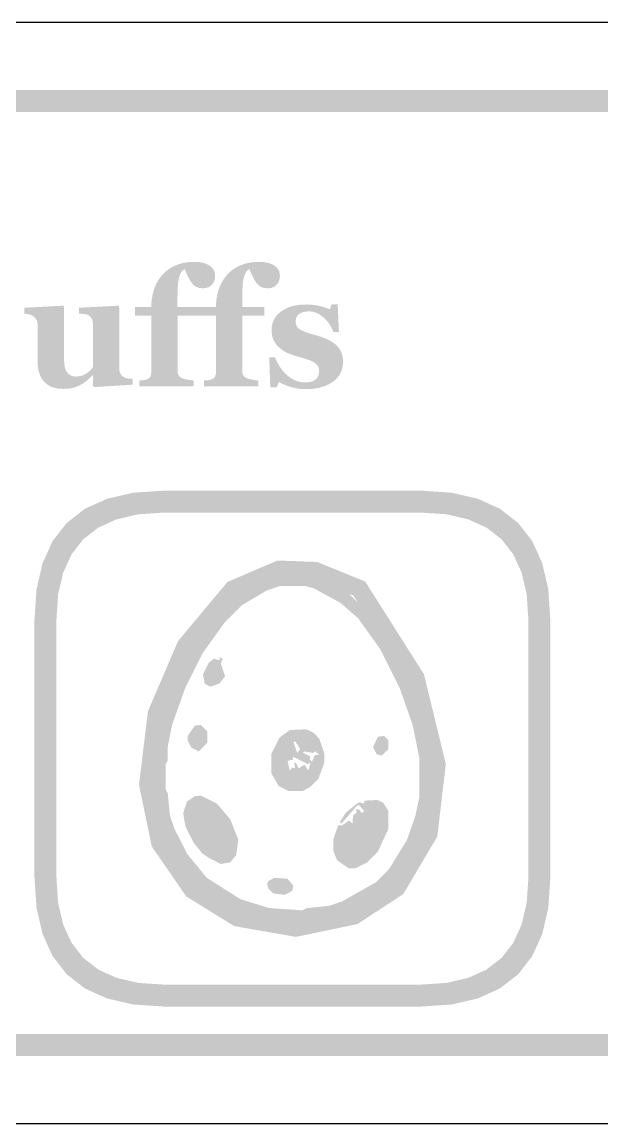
# Model space of a CAD drawing. Header units: millimetres. Extents: x 6 to 297, y 55 to 451.
# Drawn here: x 120.87 to 131.44, y 293.16 to 313.24 of the extents above; entities that cross this region are included whole.
import ezdxf

# ---------------------------------------------------------------- set-up
doc = ezdxf.new("R2010")
doc.units = ezdxf.units.MM
doc.layers.add('CUT', color=1, linetype='Continuous')
doc.layers.add('RASTER', color=7, linetype='Continuous')

msp = doc.modelspace()

# ---------------------------------------------------------------- hatches: boundary and pattern name
at = {"layer": 'RASTER'}
h = msp.add_hatch(color=7, dxfattribs=at)
h.paths.add_polyline_path([(74.2, 309.8), (74.234, 310.316), (74.338, 310.763), (74.509, 311.141), (74.75, 311.45), (75.059, 311.691), (75.438, 311.863), (75.884, 311.966), (76.4, 312), (133.6, 312), (134.116, 311.966), (134.563, 311.863), (134.941, 311.691), (135.25, 311.45), (135.491, 311.141), (135.663, 310.763), (135.766, 310.316), (135.8, 309.8), (135.8, 296.6), (135.766, 296.084), (135.663, 295.638), (135.491, 295.259), (135.25, 294.95), (134.941, 294.709), (134.563, 294.537), (134.116, 294.434), (133.6, 294.4), (76.4, 294.4), (75.884, 294.434), (75.438, 294.537), (75.059, 294.709), (74.75, 294.95), (74.509, 295.259), (74.338, 295.638), (74.234, 296.084), (74.2, 296.6)])
h.paths.add_polyline_path([(74.6, 309.8), (74.6, 296.6), (74.628, 296.178), (74.712, 295.813), (74.853, 295.503), (75.05, 295.25), (75.303, 295.053), (75.613, 294.912), (75.978, 294.828), (76.4, 294.8), (133.6, 294.8), (134.022, 294.828), (134.388, 294.912), (134.697, 295.053), (134.95, 295.25), (135.147, 295.503), (135.288, 295.813), (135.372, 296.178), (135.4, 296.6), (135.4, 309.8), (135.372, 310.222), (135.288, 310.588), (135.147, 310.897), (134.95, 311.15), (134.697, 311.347), (134.388, 311.488), (134.022, 311.572), (133.6, 311.6), (76.4, 311.6), (75.978, 311.572), (75.613, 311.488), (75.303, 311.347), (75.05, 311.15), (74.853, 310.897), (74.712, 310.588), (74.628, 310.222), (74.6, 309.8)], flags=0)
for points in [[(124.392, 308.62), (124.392, 308.611), (124.392, 308.601), (124.391, 308.592), (124.389, 308.582), (124.388, 308.571), (124.386, 308.561), (124.383, 308.55), (124.381, 308.539), (124.377, 308.529), (124.374, 308.518), (124.37, 308.508), (124.365, 308.499), (124.36, 308.49), (124.355, 308.481), (124.349, 308.473), (124.343, 308.465), (124.335, 308.456), (124.327, 308.448), (124.318, 308.44), (124.31, 308.433), (124.301, 308.426), (124.292, 308.42), (124.283, 308.414), (124.274, 308.409), (124.264, 308.405), (124.252, 308.401), (124.24, 308.397), (124.226, 308.395), (124.211, 308.393), (124.195, 308.391), (124.178, 308.39), (124.159, 308.39), (124.131, 308.391), (124.105, 308.395), (124.08, 308.401), (124.056, 308.41), (124.034, 308.422), (124.014, 308.435), (123.995, 308.452), (123.978, 308.471), (123.961, 308.492), (123.944, 308.518), (123.927, 308.546), (123.91, 308.578), (123.892, 308.613), (123.874, 308.652), (123.856, 308.693), (123.837, 308.739), (123.823, 308.731), (123.809, 308.721), (123.796, 308.709), (123.784, 308.694), (123.772, 308.677), (123.762, 308.657), (123.751, 308.635), (123.742, 308.61), (123.733, 308.58), (123.726, 308.543), (123.72, 308.498), (123.714, 308.446), (123.71, 308.386), (123.708, 308.319), (123.706, 308.245), (123.705, 308.163), (123.705, 308.047), (124.11, 308.047), (124.11, 307.889), (123.708, 307.889), (123.708, 306.88), (123.709, 306.866), (123.71, 306.853), (123.712, 306.841), (123.715, 306.829), (123.719, 306.818), (123.723, 306.809), (123.728, 306.799), (123.735, 306.791), (123.741, 306.784), (123.749, 306.776), (123.757, 306.77), (123.765, 306.764), (123.774, 306.758), (123.783, 306.753), (123.793, 306.749), (123.803, 306.745), (123.813, 306.742), (123.822, 306.739), (123.833, 306.736), (123.844, 306.733), (123.856, 306.731), (123.869, 306.728), (123.882, 306.725), (123.896, 306.722), (123.91, 306.72), (123.924, 306.717), (123.937, 306.715), (123.95, 306.713), (123.963, 306.711), (123.975, 306.71), (123.987, 306.708), (123.998, 306.707), (123.998, 306.6), (123.01, 306.6), (123.01, 306.707), (123.019, 306.708), (123.028, 306.708), (123.038, 306.709), (123.047, 306.71), (123.056, 306.711), (123.065, 306.712), (123.074, 306.713), (123.083, 306.714), (123.092, 306.715), (123.101, 306.717), (123.109, 306.718), (123.117, 306.72), (123.125, 306.722), (123.133, 306.724), (123.14, 306.726), (123.147, 306.729), (123.158, 306.734), (123.169, 306.739), (123.178, 306.744), (123.187, 306.75), (123.194, 306.757), (123.201, 306.764), (123.206, 306.771), (123.211, 306.779), (123.215, 306.788), (123.218, 306.797), (123.221, 306.807), (123.224, 306.818), (123.225, 306.829), (123.227, 306.841), (123.228, 306.853), (123.228, 306.867), (123.228, 307.889), (122.93, 307.889), (122.93, 308.047), (123.228, 308.047), (123.228, 308.086), (123.231, 308.125), (123.234, 308.163), (123.239, 308.202), (123.246, 308.239), (123.253, 308.277), (123.263, 308.314), (123.273, 308.351), (123.285, 308.388), (123.299, 308.423), (123.314, 308.457), (123.331, 308.491), (123.349, 308.523), (123.369, 308.554), (123.391, 308.585), (123.414, 308.614), (123.438, 308.642), (123.464, 308.669), (123.491, 308.694), (123.521, 308.717), (123.552, 308.74), (123.585, 308.761), (123.62, 308.78), (123.657, 308.799), (123.696, 308.815), (123.736, 308.829), (123.778, 308.842), (123.821, 308.851), (123.866, 308.859), (123.913, 308.865), (123.961, 308.868), (124.011, 308.869), (124.056, 308.868), (124.097, 308.865), (124.136, 308.859), (124.173, 308.852), (124.206, 308.842), (124.238, 308.83), (124.267, 308.816), (124.293, 308.8), (124.316, 308.782), (124.336, 308.763), (124.353, 308.743), (124.367, 308.721), (124.378, 308.698), (124.386, 308.673), (124.391, 308.647), (124.392, 308.62)], [(125.572, 308.62), (125.571, 308.611), (125.571, 308.601), (125.57, 308.592), (125.569, 308.582), (125.567, 308.571), (125.565, 308.561), (125.563, 308.55), (125.56, 308.539), (125.557, 308.529), (125.553, 308.518), (125.549, 308.508), (125.544, 308.499), (125.539, 308.49), (125.534, 308.481), (125.528, 308.473), (125.522, 308.465), (125.514, 308.456), (125.506, 308.448), (125.498, 308.44), (125.489, 308.433), (125.48, 308.426), (125.471, 308.42), (125.462, 308.414), (125.453, 308.409), (125.443, 308.405), (125.431, 308.401), (125.419, 308.397), (125.405, 308.395), (125.39, 308.393), (125.374, 308.391), (125.357, 308.39), (125.339, 308.39), (125.31, 308.391), (125.284, 308.395), (125.259, 308.401), (125.235, 308.41), (125.213, 308.422), (125.193, 308.435), (125.174, 308.452), (125.157, 308.471), (125.14, 308.492), (125.123, 308.518), (125.106, 308.546), (125.089, 308.578), (125.071, 308.613), (125.053, 308.652), (125.035, 308.693), (125.016, 308.739), (125.002, 308.731), (124.988, 308.721), (124.976, 308.709), (124.963, 308.694), (124.952, 308.677), (124.941, 308.657), (124.931, 308.635), (124.921, 308.61), (124.913, 308.58), (124.905, 308.543), (124.899, 308.498), (124.894, 308.446), (124.89, 308.386), (124.887, 308.319), (124.885, 308.245), (124.885, 308.163), (124.885, 308.047), (125.289, 308.047), (125.289, 307.889), (124.887, 307.889), (124.887, 306.88), (124.888, 306.866), (124.889, 306.853), (124.891, 306.841), (124.894, 306.829), (124.898, 306.818), (124.902, 306.809), (124.908, 306.799), (124.914, 306.791), (124.921, 306.784), (124.928, 306.776), (124.936, 306.77), (124.944, 306.764), (124.953, 306.758), (124.962, 306.753), (124.972, 306.749), (124.983, 306.745), (124.992, 306.742), (125.002, 306.739), (125.012, 306.736), (125.023, 306.733), (125.035, 306.731), (125.048, 306.728), (125.061, 306.725), (125.075, 306.722), (125.089, 306.72), (125.103, 306.717), (125.116, 306.715), (125.129, 306.713), (125.142, 306.711), (125.154, 306.71), (125.166, 306.708), (125.177, 306.707), (125.177, 306.6), (124.189, 306.6), (124.189, 306.707), (124.198, 306.708), (124.208, 306.708), (124.217, 306.709), (124.226, 306.71), (124.235, 306.711), (124.245, 306.712), (124.254, 306.713), (124.263, 306.714), (124.272, 306.715), (124.28, 306.717), (124.288, 306.718), (124.297, 306.72), (124.304, 306.722), (124.312, 306.724), (124.319, 306.726), (124.326, 306.729), (124.338, 306.734), (124.348, 306.739), (124.357, 306.744), (124.366, 306.75), (124.373, 306.757), (124.38, 306.764), (124.385, 306.771), (124.39, 306.779), (124.394, 306.788), (124.398, 306.797), (124.4, 306.807), (124.403, 306.818), (124.405, 306.829), (124.406, 306.841), (124.407, 306.853), (124.407, 306.867), (124.407, 307.889), (124.11, 307.889), (124.11, 308.047), (124.407, 308.047), (124.408, 308.086), (124.41, 308.125), (124.413, 308.163), (124.418, 308.202), (124.425, 308.239), (124.433, 308.277), (124.442, 308.314), (124.452, 308.351), (124.465, 308.388), (124.478, 308.423), (124.493, 308.457), (124.51, 308.491), (124.529, 308.523), (124.549, 308.554), (124.57, 308.585), (124.593, 308.614), (124.617, 308.642), (124.643, 308.669), (124.67, 308.694), (124.7, 308.717), (124.731, 308.74), (124.764, 308.761), (124.799, 308.78), (124.836, 308.799), (124.875, 308.815), (124.915, 308.829), (124.957, 308.842), (125, 308.851), (125.045, 308.859), (125.092, 308.865), (125.141, 308.868), (125.191, 308.869), (125.235, 308.868), (125.276, 308.865), (125.315, 308.859), (125.352, 308.852), (125.386, 308.842), (125.417, 308.83), (125.446, 308.816), (125.472, 308.8), (125.495, 308.782), (125.516, 308.763), (125.533, 308.743), (125.547, 308.721), (125.558, 308.698), (125.565, 308.673), (125.57, 308.647), (125.572, 308.62)], [(122.888, 306.631), (122.189, 306.588), (122.167, 306.609), (122.167, 306.801), (122.158, 306.801), (122.146, 306.789), (122.134, 306.778), (122.121, 306.767), (122.109, 306.756), (122.097, 306.745), (122.085, 306.734), (122.073, 306.723), (122.061, 306.712), (122.049, 306.701), (122.036, 306.691), (122.023, 306.681), (122.009, 306.671), (121.994, 306.661), (121.979, 306.652), (121.964, 306.643), (121.948, 306.634), (121.929, 306.624), (121.911, 306.615), (121.893, 306.607), (121.875, 306.599), (121.857, 306.592), (121.84, 306.586), (121.823, 306.58), (121.806, 306.575), (121.789, 306.571), (121.769, 306.567), (121.748, 306.563), (121.724, 306.561), (121.699, 306.559), (121.672, 306.557), (121.643, 306.556), (121.612, 306.556), (121.558, 306.558), (121.508, 306.564), (121.461, 306.575), (121.417, 306.589), (121.376, 306.608), (121.338, 306.631), (121.304, 306.658), (121.273, 306.689), (121.245, 306.724), (121.221, 306.763), (121.201, 306.805), (121.185, 306.85), (121.172, 306.899), (121.162, 306.951), (121.157, 307.007), (121.155, 307.066), (121.155, 307.725), (121.155, 307.739), (121.154, 307.752), (121.152, 307.765), (121.15, 307.777), (121.146, 307.788), (121.143, 307.799), (121.138, 307.809), (121.133, 307.818), (121.127, 307.827), (121.121, 307.835), (121.115, 307.844), (121.107, 307.852), (121.1, 307.86), (121.092, 307.867), (121.083, 307.875), (121.074, 307.882), (121.067, 307.887), (121.059, 307.892), (121.05, 307.896), (121.041, 307.901), (121.031, 307.904), (121.021, 307.908), (121.01, 307.911), (120.998, 307.913), (120.987, 307.916), (120.975, 307.918), (120.964, 307.919), (120.954, 307.921), (120.943, 307.923), (120.933, 307.924), (120.923, 307.925), (120.913, 307.926), (120.913, 308.033), (121.624, 308.071), (121.64, 308.049), (121.64, 307.075), (121.641, 307.038), (121.644, 307.004), (121.648, 306.973), (121.654, 306.944), (121.662, 306.917), (121.672, 306.893), (121.684, 306.871), (121.698, 306.852), (121.713, 306.835), (121.729, 306.821), (121.747, 306.808), (121.766, 306.798), (121.787, 306.79), (121.809, 306.785), (121.832, 306.781), (121.857, 306.78), (121.882, 306.781), (121.907, 306.784), (121.932, 306.788), (121.955, 306.794), (121.978, 306.801), (122.001, 306.811), (122.022, 306.822), (122.043, 306.834), (122.063, 306.848), (122.082, 306.862), (122.099, 306.876), (122.115, 306.89), (122.129, 306.905), (122.142, 306.92), (122.154, 306.935), (122.164, 306.95), (122.164, 307.74), (122.164, 307.752), (122.163, 307.764), (122.162, 307.776), (122.16, 307.787), (122.157, 307.798), (122.154, 307.809), (122.15, 307.819), (122.145, 307.829), (122.14, 307.839), (122.135, 307.848), (122.129, 307.857), (122.122, 307.865), (122.115, 307.873), (122.107, 307.88), (122.098, 307.887), (122.09, 307.893), (122.083, 307.898), (122.075, 307.902), (122.067, 307.905), (122.058, 307.908), (122.048, 307.911), (122.037, 307.913), (122.026, 307.915), (122.014, 307.917), (122.002, 307.918), (121.989, 307.92), (121.977, 307.921), (121.965, 307.922), (121.952, 307.923), (121.939, 307.924), (121.927, 307.925), (121.914, 307.926), (121.914, 308.033), (122.624, 308.071), (122.646, 308.049), (122.646, 306.918), (122.647, 306.905), (122.648, 306.893), (122.649, 306.882), (122.651, 306.87), (122.654, 306.86), (122.658, 306.85), (122.662, 306.84), (122.667, 306.831), (122.672, 306.822), (122.678, 306.813), (122.685, 306.805), (122.692, 306.798), (122.7, 306.79), (122.708, 306.783), (122.717, 306.776), (122.727, 306.77), (122.734, 306.766), (122.742, 306.762), (122.75, 306.758), (122.759, 306.755), (122.768, 306.752), (122.778, 306.75), (122.788, 306.748), (122.799, 306.746), (122.81, 306.744), (122.822, 306.743), (122.833, 306.742), (122.844, 306.74), (122.855, 306.74), (122.866, 306.739), (122.877, 306.738), (122.888, 306.738)], [(126.043, 306.55), (126.008, 306.551), (125.973, 306.553), (125.938, 306.556), (125.903, 306.561), (125.868, 306.567), (125.834, 306.574), (125.8, 306.582), (125.766, 306.592), (125.733, 306.602), (125.702, 306.613), (125.673, 306.624), (125.645, 306.635), (125.62, 306.646), (125.597, 306.657), (125.575, 306.669), (125.555, 306.681), (125.511, 306.581), (125.397, 306.581), (125.378, 307.127), (125.485, 307.127), (125.491, 307.111), (125.498, 307.093), (125.506, 307.076), (125.514, 307.057), (125.524, 307.038), (125.535, 307.019), (125.546, 306.999), (125.558, 306.979), (125.571, 306.958), (125.585, 306.938), (125.599, 306.919), (125.613, 306.9), (125.628, 306.882), (125.643, 306.864), (125.659, 306.847), (125.676, 306.83), (125.693, 306.814), (125.711, 306.798), (125.73, 306.783), (125.749, 306.769), (125.769, 306.756), (125.79, 306.743), (125.811, 306.73), (125.833, 306.719), (125.855, 306.708), (125.878, 306.699), (125.901, 306.691), (125.925, 306.685), (125.949, 306.68), (125.973, 306.676), (125.998, 306.674), (126.023, 306.673), (126.055, 306.674), (126.085, 306.676), (126.113, 306.681), (126.139, 306.686), (126.163, 306.694), (126.184, 306.702), (126.204, 306.713), (126.221, 306.725), (126.236, 306.739), (126.25, 306.755), (126.261, 306.772), (126.27, 306.791), (126.277, 306.812), (126.282, 306.835), (126.285, 306.859), (126.286, 306.886), (126.286, 306.9), (126.285, 306.914), (126.282, 306.927), (126.279, 306.939), (126.275, 306.951), (126.27, 306.962), (126.264, 306.972), (126.257, 306.982), (126.249, 306.992), (126.241, 307.001), (126.232, 307.009), (126.222, 307.018), (126.212, 307.026), (126.201, 307.034), (126.189, 307.041), (126.177, 307.048), (126.162, 307.055), (126.147, 307.062), (126.132, 307.069), (126.117, 307.075), (126.101, 307.081), (126.085, 307.087), (126.068, 307.093), (126.051, 307.098), (126.034, 307.103), (126.015, 307.109), (125.996, 307.115), (125.975, 307.121), (125.954, 307.127), (125.931, 307.134), (125.908, 307.141), (125.884, 307.148), (125.859, 307.155), (125.836, 307.163), (125.813, 307.17), (125.791, 307.177), (125.77, 307.185), (125.75, 307.192), (125.731, 307.2), (125.713, 307.207), (125.695, 307.215), (125.677, 307.224), (125.659, 307.235), (125.641, 307.246), (125.622, 307.258), (125.603, 307.272), (125.585, 307.286), (125.566, 307.302), (125.55, 307.316), (125.534, 307.332), (125.52, 307.348), (125.506, 307.365), (125.494, 307.382), (125.482, 307.401), (125.471, 307.42), (125.46, 307.439), (125.451, 307.46), (125.443, 307.482), (125.436, 307.504), (125.431, 307.528), (125.426, 307.552), (125.423, 307.578), (125.421, 307.604), (125.421, 307.631), (125.423, 307.682), (125.432, 307.73), (125.445, 307.775), (125.464, 307.818), (125.488, 307.859), (125.518, 307.897), (125.554, 307.932), (125.594, 307.965), (125.639, 307.995), (125.688, 308.021), (125.74, 308.043), (125.795, 308.061), (125.853, 308.075), (125.915, 308.085), (125.98, 308.091), (126.049, 308.093), (126.082, 308.092), (126.114, 308.091), (126.146, 308.089), (126.177, 308.086), (126.207, 308.082), (126.237, 308.077), (126.266, 308.072), (126.294, 308.066), (126.322, 308.059), (126.348, 308.052), (126.373, 308.045), (126.398, 308.037), (126.42, 308.03), (126.442, 308.022), (126.463, 308.014), (126.483, 308.006), (126.513, 308.093), (126.625, 308.093), (126.648, 307.593), (126.544, 307.593), (126.53, 307.631), (126.514, 307.667), (126.495, 307.702), (126.475, 307.735), (126.451, 307.767), (126.426, 307.798), (126.398, 307.828), (126.368, 307.856), (126.337, 307.882), (126.305, 307.904), (126.272, 307.923), (126.239, 307.939), (126.205, 307.951), (126.171, 307.96), (126.136, 307.965), (126.1, 307.967), (126.073, 307.966), (126.047, 307.964), (126.023, 307.96), (126, 307.955), (125.978, 307.948), (125.958, 307.94), (125.94, 307.931), (125.923, 307.92), (125.908, 307.908), (125.895, 307.894), (125.884, 307.88), (125.875, 307.864), (125.868, 307.847), (125.863, 307.829), (125.86, 307.81), (125.859, 307.789), (125.86, 307.763), (125.865, 307.738), (125.872, 307.715), (125.882, 307.694), (125.896, 307.674), (125.912, 307.657), (125.931, 307.642), (125.953, 307.628), (125.978, 307.616), (126.005, 307.604), (126.035, 307.592), (126.066, 307.58), (126.101, 307.568), (126.137, 307.557), (126.176, 307.546), (126.218, 307.535), (126.281, 307.517), (126.34, 307.498), (126.394, 307.477), (126.445, 307.455), (126.49, 307.431), (126.532, 307.406), (126.569, 307.379), (126.601, 307.351), (126.63, 307.321), (126.655, 307.289), (126.675, 307.254), (126.693, 307.218), (126.706, 307.18), (126.715, 307.14), (126.721, 307.098), (126.723, 307.054), (126.72, 306.996), (126.711, 306.941), (126.696, 306.889), (126.676, 306.841), (126.649, 306.796), (126.617, 306.755), (126.579, 306.717), (126.535, 306.682), (126.486, 306.651), (126.433, 306.624), (126.377, 306.602), (126.318, 306.583), (126.254, 306.569), (126.188, 306.558), (126.117, 306.552), (126.043, 306.55)]]:
    msp.add_hatch(color=7, dxfattribs=at).paths.add_polyline_path(points)
h = msp.add_hatch(color=7, dxfattribs=at)
h.paths.add_polyline_path([(121.1, 302.35), (121.137, 302.901), (121.247, 303.378), (121.43, 303.782), (121.688, 304.112), (122.018, 304.37), (122.422, 304.553), (122.899, 304.663), (123.45, 304.7), (128.15, 304.7), (128.701, 304.663), (129.178, 304.553), (129.582, 304.37), (129.913, 304.113), (130.17, 303.782), (130.353, 303.378), (130.463, 302.901), (130.5, 302.35), (130.5, 297.65), (130.463, 297.099), (130.353, 296.622), (130.17, 296.218), (129.913, 295.887), (129.582, 295.63), (129.178, 295.447), (128.701, 295.337), (128.15, 295.3), (123.45, 295.3), (122.899, 295.337), (122.422, 295.447), (122.018, 295.63), (121.687, 295.888), (121.43, 296.218), (121.247, 296.622), (121.137, 297.099), (121.1, 297.65)])
h.paths.add_polyline_path([(121.5, 302.35), (121.5, 297.65), (121.53, 297.193), (121.622, 296.797), (121.774, 296.462), (121.988, 296.188), (122.262, 295.974), (122.597, 295.822), (122.993, 295.73), (123.45, 295.7), (128.15, 295.7), (128.607, 295.73), (129.003, 295.822), (129.338, 295.974), (129.612, 296.188), (129.826, 296.462), (129.978, 296.797), (130.07, 297.193), (130.1, 297.65), (130.1, 302.35), (130.07, 302.807), (129.978, 303.203), (129.826, 303.538), (129.613, 303.813), (129.338, 304.026), (129.003, 304.178), (128.607, 304.27), (128.15, 304.3), (123.45, 304.3), (122.993, 304.27), (122.597, 304.178), (122.262, 304.026), (121.988, 303.813), (121.774, 303.538), (121.622, 303.203), (121.53, 302.807), (121.5, 302.35)], flags=0)
h = msp.add_hatch(color=7, dxfattribs=at)
h.paths.add_polyline_path([(125.529, 303.428), (126.252, 303.401), (127.126, 303.045), (128.197, 301.355), (128.596, 299.718), (128.44, 298.397), (127.821, 297.351), (126.988, 296.803), (125.863, 296.569), (124.741, 296.765), (123.866, 297.305), (123.237, 298.216), (123.004, 299.339), (123.167, 300.679), (123.716, 301.96), (124.616, 303.037)])
h.paths.add_polyline_path([(125.589, 303.105), (124.812, 302.773), (123.992, 301.791), (123.479, 300.595), (123.328, 299.353), (123.537, 298.344), (124.091, 297.542), (124.857, 297.069), (125.858, 296.895), (126.864, 297.104), (127.583, 297.577), (128.13, 298.501), (128.272, 299.698), (127.899, 301.229), (126.911, 302.788), (126.184, 303.083), (125.589, 303.105)], flags=0)
h = msp.add_hatch(color=7, dxfattribs=at)
h.paths.add_polyline_path([(125.51, 303.154), (126.102, 303.166), (126.343, 303.085), (126.837, 302.816), (127.28, 302.374), (127.561, 301.972), (127.871, 301.397), (128.152, 300.673), (128.313, 299.989), (128.313, 299.024), (128.273, 298.823), (128.072, 298.22), (127.883, 297.886), (127.4, 297.363), (127.159, 297.202), (126.785, 297.013), (126.182, 296.853), (125.458, 296.853), (125.257, 296.893), (124.775, 297.054), (124.36, 297.283), (123.999, 297.564), (123.757, 297.846), (123.407, 298.542), (123.287, 299.024), (123.287, 299.909), (123.327, 299.989), (123.367, 300.391), (123.488, 300.793), (123.838, 301.61), (124.159, 302.132), (124.602, 302.655), (125.044, 302.977)])
h.paths.add_polyline_path([(125.579, 302.965), (125.338, 302.884), (124.883, 302.615), (124.561, 302.293), (124.159, 301.73), (123.85, 301.115), (123.608, 300.432), (123.528, 300.029), (123.528, 299.788), (123.488, 299.708), (123.488, 299.265), (123.528, 299.185), (123.568, 298.783), (123.649, 298.542), (123.878, 298.087), (124.24, 297.645), (124.855, 297.255), (125.378, 297.094), (125.981, 297.054), (126.061, 297.094), (126.463, 297.134), (126.705, 297.215), (127.32, 297.564), (127.561, 297.806), (127.883, 298.328), (128.032, 298.743), (128.112, 299.105), (128.112, 299.828), (127.992, 300.432), (127.75, 301.115), (127.4, 301.811), (126.998, 302.374), (126.677, 302.655), (126.182, 302.925), (126.021, 302.965)], flags=0)
h.paths.add_polyline_path([(124.465, 301.666), (124.533, 301.638), (124.493, 301.557), (124.574, 301.316), (124.465, 301.183), (124.304, 301.127), (124.2, 301.183), (124.171, 301.356), (124.28, 301.57), (124.372, 301.638), (124.481, 301.61)], flags=0)
h.paths.add_polyline_path([(124.023, 300.419), (124.131, 300.432), (124.252, 300.311), (124.252, 300.11), (124.091, 299.949), (123.958, 300.017), (123.89, 300.15), (123.89, 300.23)], flags=0)
h.paths.add_polyline_path([(125.752, 300.339), (126.061, 300.351), (126.194, 300.283), (126.291, 300.178), (126.383, 299.909), (126.383, 299.748), (126.275, 299.454), (126.114, 299.294), (125.981, 299.225), (125.74, 299.225), (125.551, 299.318), (125.418, 299.547), (125.418, 299.909), (125.567, 300.202)], flags=0)
h.paths.add_polyline_path([(127.36, 300.218), (127.469, 300.23), (127.549, 300.15), (127.549, 299.989), (127.429, 299.869), (127.336, 299.897), (127.268, 300.029)], flags=0)
h.paths.add_polyline_path([(125.848, 300.138), (125.82, 300.11), (125.888, 299.921), (125.941, 299.989)], flags=0)
h.paths.add_polyline_path([(126.021, 299.949), (125.993, 299.921), (126.13, 299.856), (126.114, 299.8), (126.154, 299.76), (126.21, 299.881), (126.291, 299.881), (126.222, 299.949), (126.17, 299.921)], flags=0)
h.paths.add_polyline_path([(125.808, 299.856), (125.808, 299.8), (125.712, 299.776), (125.752, 299.599), (125.792, 299.655), (125.848, 299.639), (125.832, 299.736), (125.86, 299.748), (125.913, 299.639), (126.021, 299.708), (126.09, 299.599), (126.13, 299.736), (126.073, 299.72)], flags=0)
h.paths.add_polyline_path([(124.023, 299.133), (124.131, 299.145), (124.425, 298.996), (124.666, 298.714), (124.815, 298.34), (124.775, 298.059), (124.666, 297.926), (124.493, 297.898), (124.28, 298.007), (124.159, 298.087), (123.999, 298.288), (123.85, 298.582), (123.81, 298.823), (123.878, 299.036)], flags=0)
h.paths.add_polyline_path([(127.119, 299.052), (127.348, 299.064), (127.457, 299.012), (127.549, 298.863), (127.549, 298.542), (127.36, 298.127), (127.159, 297.926), (126.946, 297.818), (126.825, 297.818), (126.612, 297.967), (126.544, 298.139), (126.544, 298.34), (126.636, 298.61), (126.693, 298.594), (126.837, 298.69), (126.894, 298.634), (126.906, 298.783), (126.974, 298.835), (126.958, 298.891), (127.014, 298.891), (127.067, 298.823), (127.107, 298.863), (127.014, 298.972), (126.974, 298.956), (126.693, 298.634), (126.665, 298.662), (126.773, 298.835), (126.974, 298.996), (127.026, 299.024), (127.095, 298.996)], flags=0)
h.paths.add_polyline_path([(125.47, 297.645), (125.712, 297.629), (125.82, 297.496), (125.792, 297.404), (125.659, 297.335), (125.446, 297.363), (125.366, 297.444), (125.338, 297.536), (125.366, 297.589)], flags=0)

# ---------------------------------------------------------------- linework, layer by layer
at = {"layer": 'CUT'}
for points in [[(75.999, 313.24), (134.001, 313.24)], [(134.001, 293.16), (75.999, 293.16)]]:
    msp.add_lwpolyline(points, dxfattribs=at)

doc.saveas('drawing.dxf')
